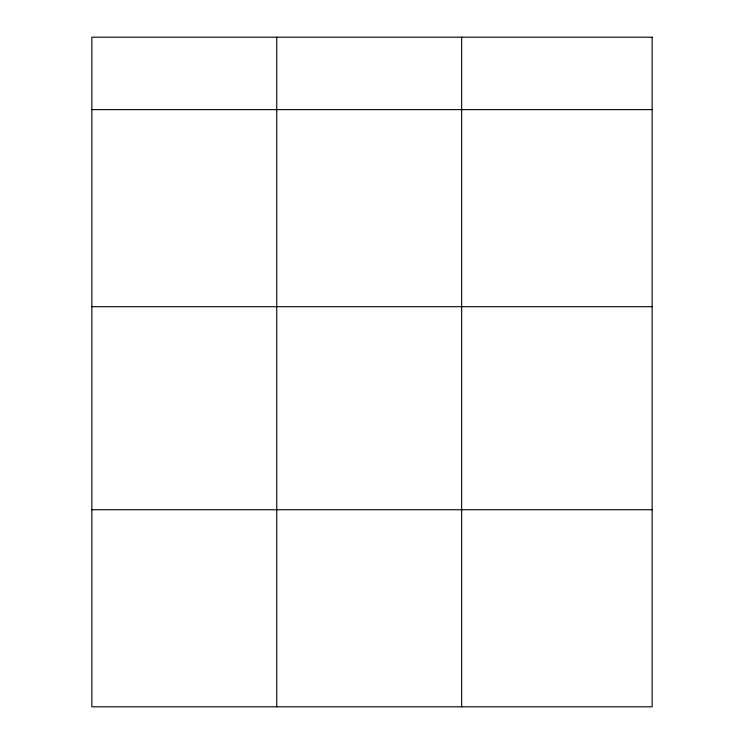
<?xml version="1.0" encoding="UTF-8"?>
<svg xmlns="http://www.w3.org/2000/svg" width="744" height="744" viewBox="0 0 744 744"><rect width="100%" height="100%" fill="white"/><g stroke="black" fill="none" stroke-linecap="round" stroke-linejoin="round"><path stroke-width="1.12" d="M91.847 109.628L652.153 109.628M91.847 306.695L652.153 306.695M91.847 509.733L652.153 509.733M461.652 37.2L461.652 706.8M276.749 37.2L276.749 706.8M652.153 37.2L91.847 37.2L91.847 706.8L652.153 706.8L652.153 37.2"/></g></svg>
